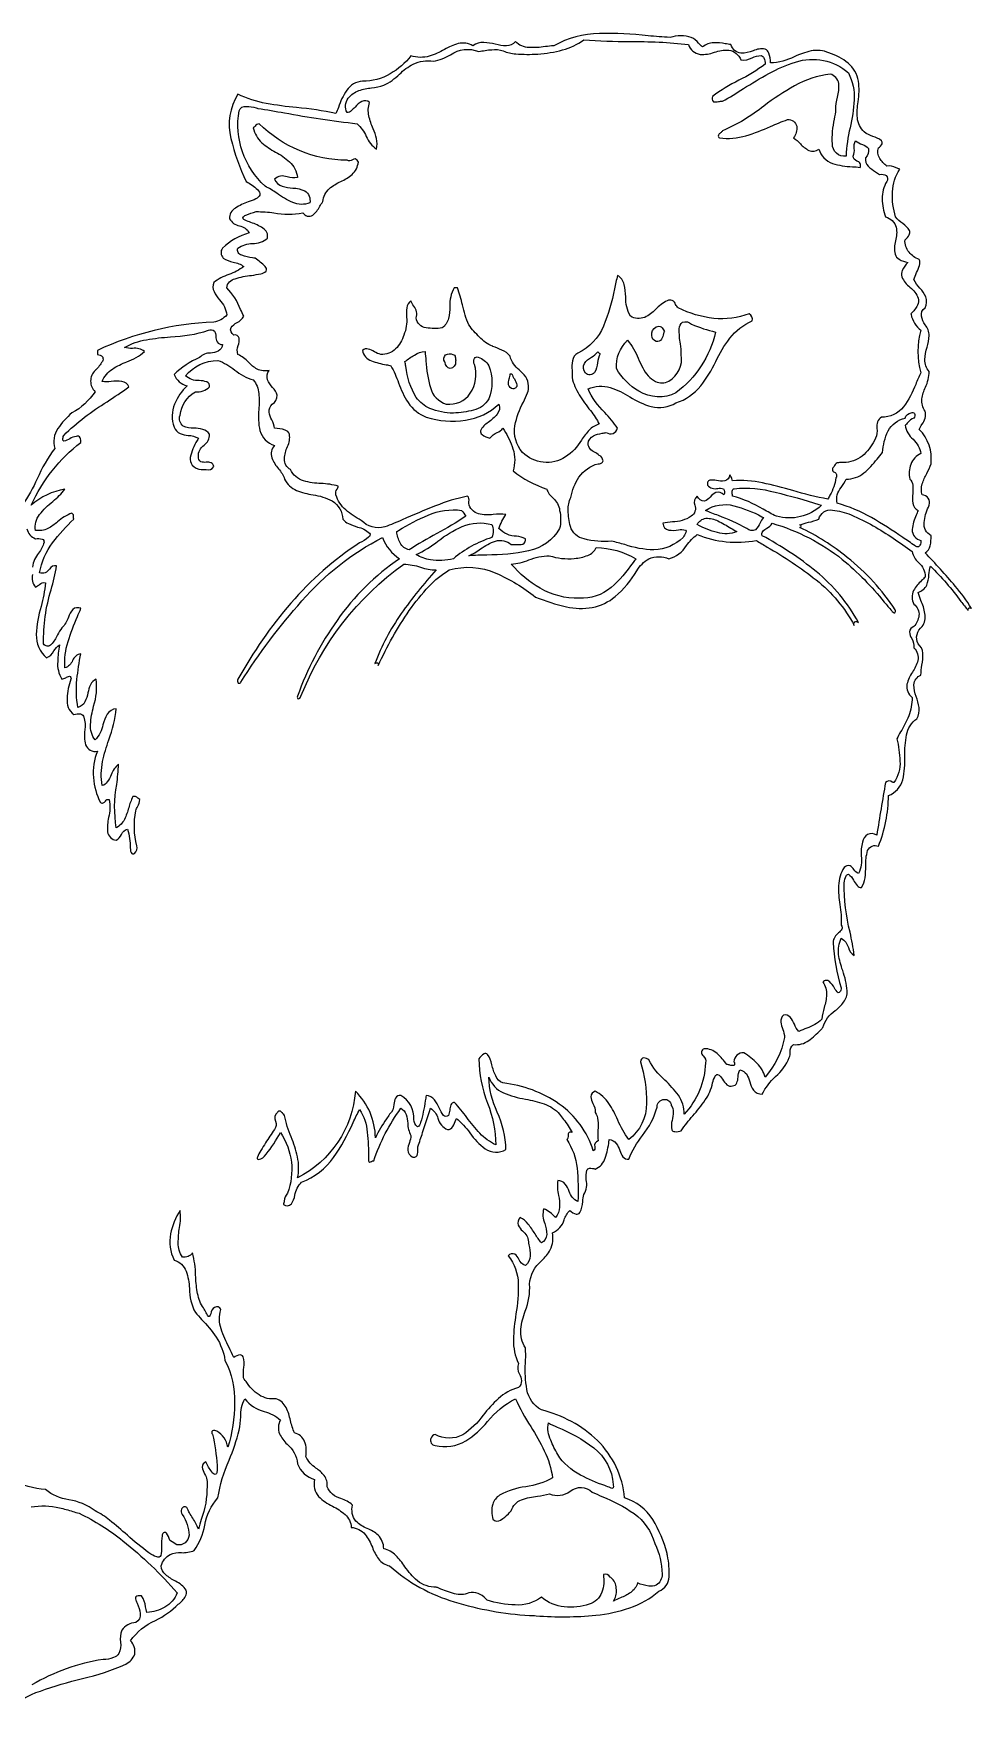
# Model space of a CAD drawing. Extents: x 0.55 to 7.87, y 2.28 to 8.92.
# Drawn here: x 4.21 to 7.87, y 2.37 to 8.92 of the extents above; entities that cross this region are included whole.
import ezdxf

# ---------------------------------------------------------------- set-up
doc = ezdxf.new("R2010")
doc.units = 0

msp = doc.modelspace()

# ---------------------------------------------------------------- linework, layer by layer
for points in [[(4.11246, 2.36716, -0.114479), (4.238228, 2.442953, -0.026243), (4.401933, 2.491863, 0.058611), (4.571295, 2.548404, 0.197171), (4.606733, 2.586843, 0.240478), (4.589712, 2.639215, -0.129986), (4.687513, 2.718636, 0.08206), (4.77646, 2.782161, 0.099033), (4.805275, 2.813078, 0.234542), (4.807488, 2.836349, 0.144908), (4.765292, 2.871488, -0.051066), (4.727949, 2.896906, -0.208277), (4.7096, 2.932021, -0.198652), (4.744868, 2.976743, -0.110919), (4.788542, 2.983503, 0.116211), (4.838711, 2.991967, 0.100315), (4.88026, 3.090788, -0.138517), (4.930933, 3.197161, -0.064541), (4.975091, 3.34475, 0.043667), (5.013935, 3.462301, 0.056846), (5.020384, 3.513504, -0.145601), (5.03699, 3.584496, 0.173842), (5.111882, 3.535283, -0.103674), (5.175324, 3.501496, 0.223892), (5.171624, 3.447694, 0.087623), (5.201648, 3.40706, -0.192156), (5.242185, 3.330883, 0.241795), (5.309046, 3.268633, 0.246834), (5.324624, 3.202877, 0.084694), (5.379041, 3.164767, -0.061914), (5.427954, 3.132512, -0.203797), (5.451992, 3.081883, -0.204436), (5.50637, 3.054837, -0.074443), (5.534346, 3.004402, 0.062014), (5.558619, 2.958862, 0.190078), (5.601853, 2.932021, 0.110909), (5.854311, 2.791095, 0.059234), (6.148268, 2.738356, -0.00239), (6.174082, 2.736943, 0.043105), (6.406981, 2.738955, 0.055979), (6.53929, 2.768009, 0.097645), (6.653189, 2.832882, 0.305791), (6.693075, 2.889382, 0.064386), (6.686739, 2.972461, -0.000592), (6.685465, 2.980439, 0.07426), (6.629267, 3.113008, 0.180683), (6.519465, 3.197161, 0.176225), (6.413986, 3.420801, 0.133827), (6.194381, 3.540689, -0.224708), (6.13778, 3.620706, -0.061844), (6.132518, 3.723639, 0.030099), (6.132132, 3.782774, -0.162113), (6.114276, 3.856487, -0.059761), (6.131194, 3.927107, 0.113192), (6.148268, 4.031774, -0.204129), (6.195365, 4.123626, 0.076509), (6.229078, 4.166676, 0.155688), (6.238187, 4.232358, 0.226474), (6.283189, 4.283305, -0.098976), (6.305049, 4.319969, 0.128863), (6.330415, 4.305741, 0.297904), (6.344985, 4.31157, 0.113273), (6.355934, 4.354996, -0.036916), (6.360382, 4.382219, 0.191025), (6.37, 4.440164, -0.111989), (6.372248, 4.476911, -0.254651), (6.382678, 4.484764, -0.126092), (6.404187, 4.481358, 0.230434), (6.443638, 4.524583, 0.051896), (6.458492, 4.59005, -0.000589), (6.459521, 4.596636, -0.221208), (6.486976, 4.581733, -0.072439), (6.500547, 4.554103, 0.077086), (6.512654, 4.529493, 0.274937), (6.535604, 4.520553, -0.065882), (6.589158, 4.612891, 0.107465), (6.646271, 4.723442, -0.398306), (6.673938, 4.753703, -0.431453), (6.701604, 4.730358, -0.185517), (6.709662, 4.703559, -0.044334), (6.705375, 4.671839, 0.134103), (6.703682, 4.635362, 0.269998), (6.715055, 4.6277, 0.102722), (6.740799, 4.631219, -0.033541), (6.785753, 4.689412, 0.02844), (6.834073, 4.751407, 0.104358), (6.862994, 4.817971, -0.063752), (6.873178, 4.843931, -0.269807), (6.882602, 4.851182, -0.188853), (6.901689, 4.832329, 0.063475), (6.919087, 4.811074, 0.302074), (6.941383, 4.806443, 0.299095), (6.957847, 4.817963, 0.073785), (6.962597, 4.841127, -0.094462), (6.96905, 4.868693, -0.218002), (6.996139, 4.851678, -0.072387), (7.008387, 4.822096, 0.088626), (7.022526, 4.78984, 0.236904), (7.056661, 4.774164, -0.092935), (7.109159, 4.842475, 0.120017), (7.162717, 4.91711, 0.113165), (7.166406, 4.939281, -0.281288), (7.178856, 4.967832, 0.186822), (7.23838, 4.983552, 0.054495), (7.284089, 5.024395, -0.004492), (7.294132, 5.034693, -0.175569), (7.341929, 5.100396, 0.057366), (7.374825, 5.133465, 0.17341), (7.388662, 5.177637, 0.069115), (7.371077, 5.256834, -0.048799), (7.355137, 5.320251, -0.153257), (7.365606, 5.382833, -0.189487), (7.393514, 5.34671, 0.18574), (7.416329, 5.315972, 0.017747), (7.399906, 5.406442, -0.062792), (7.377133, 5.599556, -0.068737), (7.384831, 5.626478, -0.350176), (7.393412, 5.632911, -0.151276), (7.413035, 5.61004, 0.041556), (7.427901, 5.588856, 0.278233), (7.443994, 5.581111, 0.131719), (7.458372, 5.619032, 0.031736), (7.461256, 5.665802, -0.085318), (7.46846, 5.725461, -0.424082), (7.510857, 5.7425, 0.090591), (7.550051, 5.940778, 0.249456), (7.605602, 6.002097, 0.0677), (7.614107, 6.093604, -0.052817), (7.620383, 6.177332, -0.199594), (7.660718, 6.240501, 0.162086), (7.669308, 6.28444, 0.053661), (7.658543, 6.326992, -0.094062), (7.648962, 6.373412, -0.275123), (7.676857, 6.411112, -0.035463), (7.680683, 6.450081, 0.057488), (7.683985, 6.496397, 0.2139), (7.665329, 6.533308, -0.359852), (7.681468, 6.600169, 0.194755), (7.692522, 6.65116, 0.059147), (7.676643, 6.70237, -0.026153), (7.665329, 6.733892, 0.20718), (7.699336, 6.762308, 0.084), (7.708112, 6.802588, -0.040765), (7.713699, 6.836531, -0.040751), (7.833109, 6.698642, 0.002454), (7.86075, 6.663451, -0.841774), (7.873965, 6.671407, 0.040011), (7.81047, 6.758601, 0.017134), (7.692996, 6.888364, 0.232682), (7.713169, 6.915742, 0.057303), (7.716051, 6.955225, -0.290724), (7.688962, 7.006868, -0.078584), (7.706005, 7.067154, 0.001377), (7.709135, 7.075114, 0.511507), (7.681468, 7.114308, -0.151087), (7.681897, 7.157359, -0.046334), (7.69948, 7.198314, 0.044053), (7.716051, 7.236504, 0.231933), (7.66994, 7.370226, -0.042441), (7.680629, 7.390002, 0.236969), (7.692996, 7.441699, -0.184005), (7.680717, 7.489669, -0.06762), (7.694345, 7.535132, 0.106684), (7.709135, 7.596171, -0.186271), (7.692021, 7.643221, -0.063893), (7.700603, 7.691347, 0.06283), (7.708815, 7.736625, 0.197869), (7.692996, 7.77831, -0.113483), (7.679162, 7.812605, -0.331274), (7.692996, 7.845172, 0.213192), (7.695712, 7.88842, 0.081878), (7.672777, 7.922295, -0.065145), (7.64919, 7.955837, -0.037925), (7.659893, 7.982647, 0.039455), (7.671137, 8.011027, 0.207843), (7.66994, 8.034228, -0.13724), (7.630169, 8.062759, -0.206343), (7.614607, 8.110311, 0.11101), (7.631205, 8.130566, 0.203538), (7.631833, 8.146956, 0.128042), (7.605386, 8.17412, -0.08403), (7.577718, 8.200228, -0.089586), (7.565902, 8.297926, -0.143048), (7.593857, 8.386978, -0.031759), (7.580047, 8.392226, 0.17038), (7.543133, 8.398507, -0.079156), (7.515755, 8.429055, -0.213785), (7.510857, 8.469979, 0.141331), (7.52485, 8.485958, 0.292416), (7.522129, 8.497901, 0.101386), (7.488827, 8.515065, -0.101386), (7.455522, 8.532229, -0.181347), (7.428457, 8.587204, -0.05909), (7.431222, 8.650095, 0.078174), (7.432468, 8.730507, 0.185079), (7.392121, 8.800538, 0.104237), (7.317189, 8.841174, 0.157663), (7.2476, 8.848481, 0.053006), (7.181981, 8.825985, -0.1148), (7.088939, 8.801979, 0.092401), (7.082883, 8.839936, 0.21374), (7.068107, 8.85563, 0.154936), (7.021889, 8.849221, -0.100131), (6.973598, 8.84009, -0.296352), (6.934467, 8.873451, -0.011382), (6.912459, 8.876717, 0.056226), (6.866993, 8.880795, 0.160068), (6.8238, 8.864229, -0.025555), (6.808556, 8.879235, 0.113303), (6.779994, 8.901118, 0.166667), (6.696994, 8.901118, -0.009726), (6.611371, 8.90783, 0.03512), (6.420915, 8.916091, 0.122378), (6.242799, 8.86884, 0.01808), (6.209904, 8.865477, -0.050669), (6.146769, 8.861824, -0.190645), (6.092936, 8.884979, -0.223027), (6.057634, 8.86849, -0.062057), (6.014603, 8.874626, 0.051894), (5.970002, 8.881422, 0.163034), (5.926938, 8.86884, 0.194767), (5.869463, 8.877466, 0.066658), (5.81564, 8.854075, -0.058464), (5.756799, 8.828082, -0.147217), (5.684853, 8.829646, -0.095751), (5.604158, 8.759326, -0.138585), (5.495796, 8.730507, 0.23311), (5.434109, 8.694847, 0.065379), (5.401653, 8.627914, -0.009706), (5.392046, 8.6037, 0.033404), (5.238725, 8.627288, -0.021821), (5.12037, 8.643557, -0.067547), (5.009324, 8.679785, 0.204155), (4.982233, 8.506579, 0.055352), (5.041601, 8.338561, -0.063023), (5.085978, 8.307012, -0.270953), (5.095279, 8.285813, -0.198776), (5.079826, 8.271005, -0.030793), (5.04994, 8.25863, 0.061918), (4.999357, 8.235094, 0.283824), (4.977046, 8.193311, 0.237163), (5.015086, 8.165645, -0.237163), (5.053129, 8.137978, 0.12167), (4.949378, 8.078033, 0.379377), (4.952035, 8.03988, 0.10287), (4.99101, 8.023936, -0.109398), (5.032379, 8.006561, -0.078078), (4.973586, 7.975435, 0.078071), (4.914796, 7.944311, 0.207058), (4.916022, 7.908557, 0.061895), (4.93719, 7.876722, -0.170248), (4.965515, 7.817504, -0.186534), (4.914796, 7.789839, 0.097733), (4.4606, 7.679171), (4.4606, 7.663032, -0.231989), (4.481246, 7.652878, -0.242256), (4.480019, 7.635901, -0.077552), (4.452987, 7.602385, 0.000681), (4.451378, 7.600782, 0.416667), (4.451378, 7.517782, -0.119811), (4.361461, 7.434782, 0.073844), (4.306415, 7.373397, 0.22862), (4.294599, 7.296449, 0.059969), (4.225574, 7.177699, -0.051515), (4.167793, 7.075114, -0.142277)], [(4.207326, 6.803635, 0.228776), (4.218517, 6.754642, 0.083197), (4.235148, 6.764915, -0.331549), (4.257708, 6.770781, -0.047063), (4.240506, 6.679181, 0.061308), (4.222078, 6.569516, 0.23232), (4.262322, 6.477974, 0.164355), (4.29113, 6.505068, -0.119133), (4.313044, 6.528696, -0.000045), (4.312879, 6.527788, 0.040094), (4.305532, 6.464384, 0.166019), (4.322265, 6.394974, 0.100825), (4.336869, 6.40061, -0.100826), (4.35147, 6.406245, -0.516282), (4.35685, 6.394974, 0.077122), (4.342728, 6.319755, 0.267458), (4.368378, 6.25664, -0.142979), (4.395278, 6.258975, -0.236933), (4.408325, 6.246952, -0.101147), (4.411214, 6.196993, 0.09361), (4.414602, 6.138556, 0.378734), (4.4606, 6.113696, 0.125692), (4.445614, 6.01081, 0.096966), (4.472128, 5.913111, 0.429327), (4.491931, 5.918969, -0.410888), (4.506711, 5.92464, -0.107198), (4.504378, 5.854584, 0.081421), (4.500538, 5.798592, 0.33315), (4.534378, 5.765556, 0.129916), (4.55477, 5.788483, -0.239418), (4.578182, 5.809361, -0.072637), (4.589145, 5.73609, 0.000119), (4.589332, 5.73279, 0.185165), (4.595226, 5.714293, 0.373348), (4.605461, 5.714243, 0.296545), (4.614633, 5.744049, -0.107324), (4.610461, 5.880833, -0.050424), (4.618148, 5.898605, 0.12357), (4.6266, 5.92464, -0.063159), (4.618907, 5.930264, 0.312927), (4.598933, 5.936168, 0.047112), (4.582864, 5.892708, -0.046724), (4.566092, 5.847418, -0.156032), (4.534378, 5.813972, -0.084681), (4.53613, 5.983913, 0.022979), (4.5436, 6.062974, 0.136235), (4.514656, 6.021424, -0.044473), (4.499332, 5.993534, -0.223767), (4.479044, 5.979974, -0.089725), (4.481196, 6.073084, -0.032943), (4.50543, 6.158388, 0.064555), (4.534378, 6.279696, 0.236365), (4.498761, 6.258186, 0.071641), (4.482349, 6.217117, -0.147167), (4.451378, 6.1575, -0.180574), (4.433953, 6.218487, -0.04805), (4.445906, 6.28906, 0.105355), (4.455989, 6.394974, 0.192455), (4.433417, 6.373388, 0.057003), (4.423517, 6.341646, -0.066242), (4.412244, 6.307014, -0.207288), (4.384517, 6.284307, -0.069248), (4.38077, 6.393533, -0.025647), (4.396044, 6.494112, 0.270716), (4.363983, 6.467533, -0.202252), (4.333794, 6.438779, -0.091896), (4.345917, 6.541918, -0.029749), (4.382692, 6.639624, 0.003421), (4.396044, 6.671642, 0.30836), (4.36416, 6.666896, 0.094611), (4.34728, 6.636648, -0.115787), (4.322265, 6.595557, 0.059833), (4.304884, 6.567977, -0.07082), (4.280134, 6.530366, -0.54391), (4.250794, 6.533308, -0.080329), (4.280185, 6.744388, 0.017054), (4.301517, 6.837642, 0.339329), (4.273299, 6.824888, -0.345817), (4.234656, 6.809975, -0.121618), (4.285954, 6.927847, -0.046191), (4.368378, 7.019781, -0.076668), (4.367609, 7.02781, 0.31066), (4.361461, 7.042836, 0.114834), (4.304955, 7.009401, -0.060539), (4.267535, 6.983305, -0.152961), (4.218517, 6.975975, -0.218661), (4.235089, 7.037809, -0.05414), (4.286508, 7.089393, 0.061839), (4.333794, 7.137364, 0.133561), (4.202376, 7.075114, -0.123375), (4.396044, 7.319504, 0.106355), (4.392874, 7.337948, 0.469881), (4.3776, 7.34256, 0.115826), (4.353068, 7.33366, -0.108722), (4.329747, 7.324988, -0.419719), (4.325234, 7.330313, -0.098985), (4.329183, 7.347171, -0.056399), (4.498863, 7.478499, 0.013167), (4.582794, 7.536226, 0.308544), (4.556527, 7.557561, 0.063457), (4.514778, 7.557151, -0.073881), (4.479044, 7.556976, -0.150646), (4.519609, 7.606338, -0.051019), (4.575794, 7.634697, 0.095238), (4.645044, 7.67456, 0.20419), (4.598233, 7.68701, -0.092223), (4.566656, 7.690699, -0.085938), (4.65199, 7.720779, -0.026492), (4.745612, 7.731739, 0.069237), (4.894044, 7.75756, -0.309684), (4.918567, 7.75437, -0.139165), (4.923535, 7.733795, 0.105901), (4.928044, 7.712306, 0.293026), (4.949378, 7.702226, -0.258145), (4.932594, 7.676258, -0.085775), (4.902438, 7.668817, 0.199559), (4.859461, 7.651504, 0.088152), (4.760322, 7.584643, 0.233701), (4.811044, 7.540837, 0.102331), (4.76234, 7.469653, 0.185565), (4.760322, 7.379449, 0.198159), (4.78367, 7.354377, 0.075292), (4.815, 7.347277, -0.121579), (4.854851, 7.335643, -0.003643), (4.849836, 7.326473, 0.091944), (4.823428, 7.260841, 0.19983), (4.830537, 7.231262, 0.185695), (4.866379, 7.213447, -0.091225), (4.884888, 7.213793, 0.37281), (4.914796, 7.224976, 0.299899), (4.904522, 7.240237, 0.094812), (4.885761, 7.242019, -0.111425), (4.865235, 7.244404, -0.297218), (4.854851, 7.264169, -0.256235), (4.877178, 7.309232, 0.255756), (4.898657, 7.351782, 0.194842), (4.87193, 7.370717, 0.05477), (4.837132, 7.375009, -0.119313), (4.795968, 7.383093, -0.317261), (4.783378, 7.42556, -0.235328), (4.843324, 7.517782, 0.225075), (4.898657, 7.536226, 0.376759), (4.887959, 7.555753, 0.073669), (4.858174, 7.561138, -0.198703), (4.804128, 7.580032, -0.210957), (4.930933, 7.639976, -0.079376), (4.997091, 7.602382, 0.100034), (5.069268, 7.563893, -0.153187), (5.091005, 7.51039, -0.043158), (5.091086, 7.447681, 0.08262), (5.095188, 7.365677, 0.254168), (5.152268, 7.307976, 0.266843), (5.141901, 7.259159, 0.084589), (5.167826, 7.216467, -0.098901), (5.191463, 7.176558, 0.182656), (5.238602, 7.132039, 0.057761), (5.302627, 7.114759, -0.089165), (5.377582, 7.091389, -0.239673), (5.419714, 7.019781, 0.156346), (5.44152, 7.002533, 0.027378), (5.476579, 6.989081, -0.128399), (5.523824, 6.965472, -0.384039), (5.519939, 6.949328, -0.084469), (5.484268, 6.927558, 0.067322), (5.216535, 6.692391, 0.049608), (5.009324, 6.394974, 0.257503), (5.010867, 6.379895, 0.505664), (5.020851, 6.383446, -0.03964), (5.259477, 6.700461, -0.095527), (5.574186, 6.948308, 0.162148), (5.641047, 6.865308, 0.090864), (5.396657, 6.624377, 0.069155), (5.242185, 6.328112, 0.354249), (5.244718, 6.317617, 0.330915), (5.255385, 6.328112, -0.142774), (5.657185, 6.844558, -0.070597), (5.722812, 6.832273, 0.083242), (5.783992, 6.821503, 0.033677), (5.647343, 6.651241, 0.064757), (5.544125, 6.455539, -0.938483), (5.557683, 6.448319, -0.0463), (5.678805, 6.66258, -0.037751), (5.755396, 6.757288, -0.073783), (5.834714, 6.821503, -0.175355), (6.015988, 6.80911, -0.072031), (6.171326, 6.715447, 0.040725), (6.292173, 6.677958, 0.098038), (6.39342, 6.674918, 0.126612), (6.482625, 6.717719, 0.079232), (6.567349, 6.817754, -0.136711), (6.614339, 6.865135, -0.204421), (6.692382, 6.865308, 0.188267), (6.760798, 6.916632, -0.076954), (6.80305, 6.959836, 0.144094), (7.033606, 6.936781, 0.001354), (7.075945, 6.911079, -0.035809), (7.267916, 6.782458, -0.100751), (7.416329, 6.604779, -0.965322), (7.432468, 6.616308, 0.099472), (7.267908, 6.815162, 0.04732), (7.056661, 6.955225, -0.331758), (7.058629, 6.972236, -0.073377), (7.075401, 6.985051, 0.149273), (7.095854, 7.003642, -0.097399), (7.369658, 6.862868, -0.050197), (7.533256, 6.696147, 0.003093), (7.562672, 6.661785, 0.25046), (7.57498, 6.653838, 0.335729), (7.576047, 6.665128, 0.085706), (7.388715, 6.870275, 0.061384), (7.203901, 6.987065, 0.929651), (7.204261, 6.99798, -0.039024), (7.237289, 7.007613, 0.04213), (7.277994, 7.019781, -0.397425), (7.330844, 7.055251, -0.082553), (7.403967, 7.03646, -0.032689), (7.490435, 6.993781, -0.033257), (7.642272, 6.892975, 0.161651), (7.667234, 6.850253, -0.232843), (7.692996, 6.793836, -0.010804), (7.679526, 6.780071, 0.085062), (7.647726, 6.740721, 0.235267), (7.64919, 6.687781, -0.257265), (7.669076, 6.64311, -0.145831), (7.64919, 6.600169, 0.322268), (7.632191, 6.579466, 0.104144), (7.640555, 6.553315, -0.161653), (7.64919, 6.517169, -0.247003), (7.664521, 6.467808, -0.086301), (7.643434, 6.422255, 0.095108), (7.6221, 6.374863, 0.256297), (7.642272, 6.323501, -0.09472), (7.62885, 6.251217, -0.037821), (7.597235, 6.188739, 0.005375), (7.582329, 6.162113, -0.054712), (7.594722, 6.075078, -0.177445), (7.570801, 5.991501, -0.374259), (7.564878, 5.992849, 0.413977), (7.538524, 5.991501, 0.001381), (7.503961, 5.78643), (7.50394, 5.786306, 0.553254), (7.448607, 5.758639, 0.095716), (7.443759, 5.704345, -0.155879), (7.432468, 5.636444, -0.186225), (7.415111, 5.650982, 0.117814), (7.399762, 5.665756, 0.309661), (7.377133, 5.6595, 0.134228), (7.354742, 5.588355, 0.046858), (7.360044, 5.514754, -0.04803), (7.365606, 5.433556, -0.352925), (7.367834, 5.418531, -0.075755), (7.354695, 5.40367, 0.227662), (7.333329, 5.366694, 0.061739), (7.365606, 5.189165, -0.084547), (7.360181, 5.173197, -0.391375), (7.354028, 5.170305, -0.121134), (7.339128, 5.188488, 0.077846), (7.319309, 5.213828, 0.433369), (7.294132, 5.212221, -0.161923), (7.308271, 5.162448, -0.057215), (7.298931, 5.11261, 0.042357), (7.289524, 5.066971, -0.119536), (7.230603, 5.032131, 0.030559), (7.199606, 5.018554, -0.083814), (7.182523, 5.047168, 0.0752), (7.166629, 5.074448, 0.279964), (7.139661, 5.08311, 0.21278), (7.129528, 5.055689, 0.071027), (7.136764, 5.027294, -0.084032), (7.144272, 4.995499, -0.13018), (7.068189, 4.841026, 0.131874), (7.037064, 4.894342, 0.062661), (6.985189, 4.935554, 0.423302), (6.945994, 4.900971, -0.449038), (6.945562, 4.886017, -0.124843), (6.9307, 4.887682, 0.10028), (6.918328, 4.889443, 0.067327), (6.880574, 4.932672, 0.192908), (6.830715, 4.951693, 0.66063), (6.826581, 4.92322, -0.301125), (6.835328, 4.89636, -0.181975), (6.752328, 4.695775, 0.159213), (6.729315, 4.769711, 0.049802), (6.676628, 4.829238, -0.092171), (6.613993, 4.907888, 0.169869), (6.594396, 4.915669, 0.415913), (6.581715, 4.900971, -0.068857), (6.605348, 4.738429, -0.234138), (6.535604, 4.596636, -0.05551), (6.492859, 4.672676, 0.041888), (6.458033, 4.737424, 0.1286), (6.404187, 4.785692, 0.306568), (6.387188, 4.763927, 0.106933), (6.395599, 4.738093, -0.16567), (6.404187, 4.702692, -0.147028), (6.415291, 4.67175, -0.035963), (6.415369, 4.6333, 0.040822), (6.415715, 4.592025, 0.395787), (6.403072, 4.568407, -0.346196), (6.397271, 4.552832, 0.16467), (6.264125, 4.735547, 0.124527), (6.044521, 4.817971, -0.214627), (6.016079, 4.845253, -0.047009), (6.000904, 4.889082, 0.115997), (5.984086, 4.929573, 0.325696), (5.970486, 4.93108, 0.1079), (5.94999, 4.912497, 0.086457), (5.98411, 4.739479, -0.086017), (6.016854, 4.575886, -0.094944), (5.953971, 4.621547, -0.030661), (5.903178, 4.683116, 0.024052), (5.855464, 4.741887, 0.32463), (5.841033, 4.732257, 0.070854), (5.836539, 4.711737, -0.11352), (5.831136, 4.691111, -0.410124), (5.811658, 4.691165, -0.063158), (5.795433, 4.72042, 0.067721), (5.777437, 4.752294, 0.204004), (5.744797, 4.769554, 0.00677), (5.741006, 4.747865, -0.036296), (5.722814, 4.663242, -0.297143), (5.710426, 4.646772, -0.216332), (5.696381, 4.675026, 0.275373), (5.645658, 4.769554, 0.297482), (5.62497, 4.758695, 0.086267), (5.618591, 4.734057, -0.212915), (5.601853, 4.695775, -0.002341), (5.589731, 4.677824, 0.051185), (5.546519, 4.603553, 0.197293), (5.468129, 4.785692, -0.261531), (5.242185, 4.446775, 0.110848), (5.241891, 4.529554, 0.038189), (5.217257, 4.606897, -0.04709), (5.191463, 4.691165, -0.067968), (5.185375, 4.697774, 0.101981), (5.175509, 4.707496, 0.420926), (5.163796, 4.702692, 0.378347), (5.155933, 4.668387, -0.293086), (5.152268, 4.635831, 0.027564), (5.11766, 4.583907, -0.007041), (5.099057, 4.554361, 0.084438), (5.085658, 4.527501, 0.504204), (5.08931, 4.518517, 0.201198), (5.119414, 4.539574, 0.042508), (5.175324, 4.624303, -0.243054), (5.20299, 4.386831, 0.145587), (5.190199, 4.356443, -0.027638), (5.186851, 4.343025, 0.384329), (5.21824, 4.345415, 0.099015), (5.231956, 4.379544, -0.169211), (5.258324, 4.430636, 0.14739), (5.382888, 4.526924, 0.048951), (5.459425, 4.663422, -0.006413), (5.484268, 4.714219, -0.128538), (5.514689, 4.625867, -0.03156), (5.518865, 4.524416, 0.000475), (5.518851, 4.513636, 0.591502), (5.530773, 4.511382, -0.19229), (5.539601, 4.513636, -0.073835), (5.645658, 4.718832, -0.202455), (5.666235, 4.694558, -0.057123), (5.672545, 4.660304, 0.113203), (5.684853, 4.612775, -0.073824), (5.678861, 4.585143, 0.086694), (5.672852, 4.555094, 0.269917), (5.689464, 4.529775, 0.425605), (5.709598, 4.535023, 0.104933), (5.712137, 4.557195, -0.040697), (5.712519, 4.568969, -0.003932), (5.730671, 4.624072, 0.010346), (5.760935, 4.718832, -0.189512), (5.790241, 4.679946, 0.230557), (5.827797, 4.635831, 0.330957), (5.848721, 4.647588, 0.056996), (5.860155, 4.673491, -0.010205), (5.862381, 4.679637, -0.063577), (5.915288, 4.622743, 0.080686), (5.975298, 4.560858, 0.277346), (6.056047, 4.557442, 0.104042), (6.021824, 4.703849, -0.103455), (5.989187, 4.841026, 0.204552), (6.046479, 4.779256, 0.061384), (6.132379, 4.754734, -0.039375), (6.205816, 4.7359, -0.131531), (6.265854, 4.695775, 0.01261), (6.280946, 4.675667, -0.060379), (6.314271, 4.624303, 0.710362), (6.299175, 4.612476, -0.206008), (6.293521, 4.596636, -0.127605), (6.33358, 4.485105, -0.038385), (6.337326, 4.354553, -0.223923), (6.303586, 4.394282, 0.067421), (6.28759, 4.422573, 0.206736), (6.258938, 4.437553, 0.101935), (6.261318, 4.378556, -0.055078), (6.265799, 4.333311, -0.176693), (6.249715, 4.292303, 0.107993), (6.203604, 4.326886, 0.169363), (6.207618, 4.268614, -0.075638), (6.215217, 4.225846, -0.285505), (6.194381, 4.193164, -0.031066), (6.169719, 4.228425, 0.029646), (6.142883, 4.266815, 0.122975), (6.111382, 4.292303, 0.275013), (6.103985, 4.262906, 0.103534), (6.121347, 4.239761, -0.218536), (6.14366, 4.197775, 0.0069), (6.145877, 4.185902, -0.061334), (6.150731, 4.142306, -0.241984), (6.132132, 4.105553, -0.246425), (6.106298, 4.12994, 0.12527), (6.09091, 4.149386, 0.330503), (6.065271, 4.142442, -0.161189), (6.104207, 4.034908, -0.049171), (6.095128, 3.915814, 0.034358), (6.085563, 3.815652, 0.116101), (6.104464, 3.722829, 0.230961), (6.109038, 3.681154, -0.088866), (6.11679, 3.654966, -0.232503), (6.104464, 3.628301, 0.119897), (6.026573, 3.585066, 0.039239), (5.966818, 3.520175, -0.088521), (5.88818, 3.444046, -0.259299), (5.779957, 3.445129, 0.287925), (5.763213, 3.429115, 0.51738), (5.779381, 3.402356, 0.192475), (5.899416, 3.419778, 0.07439), (5.983749, 3.495135, -0.105969), (6.092936, 3.584496, 0.031976), (6.15275, 3.475937, -0.027105), (6.205831, 3.381231, -0.07739), (6.238187, 3.27555, -0.096889), (6.133397, 3.241116, 0.095123), (6.031422, 3.207943, 0.169285), (6.004234, 3.172434, 0.140991), (6.005325, 3.114161, 0.369528), (6.035459, 3.110758, 0.068259), (6.065437, 3.135586, -0.012464), (6.076797, 3.146439, -0.235865), (6.116715, 3.18976, -0.064444), (6.179257, 3.204056, 0.039994), (6.22666, 3.2133, 0.270739), (6.307419, 3.223147, -0.379962), (6.39266, 3.220217, 0.004683), (6.430992, 3.20297, -0.056602), (6.556553, 3.135894, -0.173781), (6.637049, 3.019633, -0.112843), (6.665921, 2.899158, -0.275049), (6.642905, 2.856872, -0.139479), (6.613919, 2.852885, -0.073012), (6.570189, 2.865161, -0.16885), (6.543143, 2.827899, -0.056249), (6.503437, 2.807146, 0.035109), (6.47566, 2.793687, 0.171598), (6.487187, 2.838358, 0.206234), (6.471049, 2.8813, -0.02604), (6.463512, 2.888231, 0.360369), (6.436465, 2.897439, -0.129605), (6.430413, 2.82856, -0.234107), (6.381132, 2.782161, -0.113346), (6.283871, 2.771764, -0.154186), (6.194381, 2.809828, -0.178325), (6.092647, 2.77899, -0.071516), (5.982269, 2.7983, -0.002189), (5.977259, 2.802806, 0.28586), (5.910797, 2.825967, -0.180787), (5.854949, 2.823054, -0.040323), (5.794466, 2.844654, 0.001593), (5.783992, 2.849021, -0.182736), (5.710176, 2.873415, -0.066912), (5.661868, 2.928602, 0.043401), (5.625844, 2.972492, 0.142114), (5.578797, 2.998883, 0.200218), (5.557313, 3.051373, 0.082878), (5.514507, 3.077687, -0.106248), (5.46975, 3.106928, -0.22414), (5.456601, 3.169494, 0.09721), (5.411887, 3.194728, -0.238401), (5.357462, 3.240967, 0.198031), (5.346228, 3.284304, 0.069303), (5.314297, 3.313892, -0.145246), (5.274462, 3.35855, 0.136778), (5.269852, 3.41763, 0.251683), (5.230657, 3.450772, -0.052982), (5.2146, 3.499653, 0.059675), (5.197564, 3.550148, 0.19072), (5.159185, 3.584496, -0.181583), (5.091747, 3.59977, -0.10386), (5.041601, 3.651357, -0.24326), (5.03119, 3.673101, -0.040346), (5.031972, 3.706683, 0.112897), (5.029884, 3.748659, 0.316951), (5.018007, 3.755437, 0.119397), (4.993185, 3.745885, 0.016028), (4.974931, 3.784658, -0.043706), (4.944024, 3.857264, -0.152232), (4.942462, 3.932635, 0.52055), (4.918541, 3.940993, 0.243772), (4.903267, 3.916497, -0.13209), (4.898572, 3.90678, -0.418058), (4.893569, 3.907098, -0.081979), (4.882877, 3.924809, 0.086945), (4.87099, 3.944162, -0.0949), (4.85051, 4.002654, -0.028009), (4.844172, 4.067512, 0.065252), (4.831794, 4.153969, -0.28935), (4.7926, 4.137831, -0.146403), (4.776476, 4.192979, -0.04141), (4.781286, 4.253473, 0.086757), (4.783378, 4.319969, 0.100638), (4.746778, 4.228324, 0.171949), (4.760322, 4.126303, -0.237645), (4.80746, 4.082742, -0.070989), (4.819679, 4.015058, 0.121831), (4.843324, 3.921107, 0.005228), (4.867524, 3.894486, -0.04437), (4.924803, 3.8247, -0.106737), (4.958601, 3.734357, -0.133916), (4.996355, 3.567492, -0.070017), (4.970129, 3.395439, 0.221055), (4.927079, 3.457762, 0.234776), (4.910107, 3.45923, 0.447448), (4.910185, 3.446162, -0.038455), (4.928356, 3.323571, -0.052198), (4.927329, 3.298381, -0.326346), (4.920749, 3.288084, -0.220154), (4.906953, 3.299033, -0.041729), (4.884279, 3.337583, 0.338093), (4.870051, 3.317577, 0.090481), (4.879179, 3.290785, -0.185284), (4.888889, 3.243056, -0.091751), (4.866125, 3.113161, 0.00404), (4.854851, 3.074967, 0.064184), (4.833125, 3.118391, -0.062366), (4.810112, 3.159612, 0.514146), (4.78965, 3.15356, 0.277057), (4.791667, 3.131944, -0.15495), (4.818521, 3.051302, -0.445398), (4.770833, 3.013889, 0.02655), (4.746114, 3.029063, -0.390482), (4.743564, 3.031545, 0.123969), (4.73025, 3.059944, 0.347142), (4.719018, 3.061432, 0.167799), (4.713216, 3.049359, 0.045614), (4.710674, 3.005806, -0.067388), (4.708333, 2.972222, -0.424328), (4.692154, 2.966598, -0.078966), (4.662158, 2.982537, -0.024688), (4.577569, 3.051716, 0.012052), (4.508487, 3.109833, 0.066414), (4.451378, 3.146439, 0.127332), (4.34932, 3.190095, -0.135214), (4.257708, 3.229439, -0.075745), (4.125763, 3.264187, 0.05334)], [(4.185661, 6.982315, 0.264552), (4.218517, 6.943697, -0.128966), (4.245386, 6.941903, -0.343756), (4.252147, 6.929867, -0.099101), (4.231232, 6.887266, 0.128352), (4.206989, 6.833031, -0.057273)], [(4.201426, 3.16214, -0.102825), (4.313044, 3.157967, -0.035424), (4.364281, 3.144645, 0.009218), (4.389126, 3.137217, -0.061921), (4.560487, 3.029252, -0.049058), (4.771851, 2.825967, -0.182837), (4.724298, 2.770633, -0.117732), (4.654267, 2.749882, -0.029613), (4.648793, 2.772202, 0.110958), (4.633517, 2.814437, 0.141594), (4.615072, 2.813285, 0.484283), (4.610461, 2.7983, 0.011845), (4.615607, 2.785535, -0.076257), (4.62793, 2.745348, -0.311769), (4.610461, 2.710687, 0.238991), (4.556222, 2.680149, 0.134774), (4.550769, 2.634188, -0.159621), (4.544276, 2.588975, -0.155158), (4.523789, 2.573458, -0.081707), (4.482639, 2.565972, 0.095954), (4.205074, 2.467137, -0.057858)]]:
    msp.add_lwpolyline(points, format="xyb")
for points in [[(5.076185, 8.038839, 0.004594), (5.066816, 8.040413, -0.060273), (5.024105, 8.050875, -0.461574), (5.009324, 8.078033, -0.148349), (5.06687, 8.096545, 0.17896), (5.1246, 8.117228, 0.337073), (5.107253, 8.156263, 0.063218), (5.059949, 8.178547, -0.026262), (5.037952, 8.18753, -0.254751), (5.028864, 8.196408, -0.257436), (5.040529, 8.206963, -0.040017), (5.080796, 8.220978, -0.039102), (5.150215, 8.216026, 0.097403), (5.262935, 8.216367, 0.423022), (5.301794, 8.206978, 0.098802), (5.329327, 8.241914, -0.030042), (5.341324, 8.260172, -0.185232), (5.366437, 8.310809, -0.070592), (5.411134, 8.338595, 0.069303), (5.455056, 8.365777, 0.185698), (5.479658, 8.414644, 0.220082), (5.467698, 8.42708, 0.178742), (5.457037, 8.423621, -0.307156), (5.435853, 8.421561, -0.195196), (5.092324, 8.564507, 0.190857), (5.07627, 8.554602, -0.046601), (5.069268, 8.548368, 0.157184), (5.102935, 8.490001, 0.056372), (5.156381, 8.453522, -0.061442), (5.21083, 8.41587, -0.170521), (5.242185, 8.3547, -0.124899), (5.202297, 8.356528, 0.296187), (5.152268, 8.347783, 0.207998), (5.1825, 8.320579, 0.062833), (5.223995, 8.313027, -0.107141), (5.270862, 8.302045, -0.289646), (5.290601, 8.255561, -0.203516), (5.22334, 8.256833, -0.055117), (5.160897, 8.292796, 0.044539), (5.115378, 8.320117, -0.254447), (5.013935, 8.615229, -0.34194), (5.042142, 8.63199, -0.060792), (5.080853, 8.626061, 0.004056), (5.087712, 8.624451, -0.002272), (5.190727, 8.606938, 0.018047), (5.475046, 8.564507, -0.089349), (5.510749, 8.514855, 0.144825), (5.551131, 8.465367, 0.164405), (5.53726, 8.54468, -0.043729), (5.520973, 8.594833, -0.135747), (5.523464, 8.647506, 0.329135), (5.493661, 8.651439, 0.078792), (5.467122, 8.629411, -0.031182), (5.451992, 8.615229, -0.310489), (5.435853, 8.608313), (5.435853, 8.608313, -0.310554), (5.440462, 8.663646, -0.150088), (5.48204, 8.693921, -0.051758), (5.5314, 8.704475, 0.048147), (5.578797, 8.714368, 0.082301), (5.640245, 8.757865, -0.070243), (5.693791, 8.797241, -0.146893), (5.772464, 8.808896, 0.095421), (5.839861, 8.833712, -0.262727), (5.94999, 8.845785, -0.041763), (6.000523, 8.853513, -0.126977), (6.045139, 8.848958, 0.093431), (6.095002, 8.837362, 0.041382), (6.180478, 8.836477, 0.051084), (6.277096, 8.852567, 0.094454), (6.360382, 8.891896, 0.017886), (6.538778, 8.885579, -0.030841), (6.768467, 8.873451, 0.268837), (6.814397, 8.834916, 0.1003), (6.870039, 8.843434, -0.099476), (6.926287, 8.852063, -0.264732), (6.973661, 8.813507, 0.165945), (7.017976, 8.822104, -0.131536), (7.052143, 8.830474, -0.23657), (7.063335, 8.821603, -0.110183), (7.068189, 8.797368, -0.054275), (6.965594, 8.733966, 0.054275), (6.862994, 8.670562, 0.389507), (6.866452, 8.6504, 0.130727), (6.886012, 8.650779, -0.071083), (6.902187, 8.652118, 0.014693), (6.98357, 8.701285, -0.01669), (7.08309, 8.760918, -0.055423), (7.186925, 8.804834, -0.268695), (7.393271, 8.762785, -0.133547), (7.416007, 8.657187, -0.043069), (7.400059, 8.548535, 0.044819), (7.384049, 8.4377, -0.463841), (7.330925, 8.485703, -0.068833), (7.339184, 8.582555, 0.019769), (7.344856, 8.61984, -0.072807), (7.350464, 8.667696, 0.087403), (7.355699, 8.720854, 0.299925), (7.3218, 8.758174, 0.098421), (7.18353, 8.712609, 0.032805), (7.063183, 8.63328, -0.067573), (6.902187, 8.53684, -0.097742), (6.89393, 8.528424, 0.112546), (6.885517, 8.51958, 0.388788), (6.890661, 8.509172, 0.104534), (6.993323, 8.517448, 0.034625), (7.089525, 8.55382, -0.017277), (7.1558, 8.580646, -0.372824), (7.191536, 8.55442, -0.205524), (7.178856, 8.509172, -0.043833), (7.205831, 8.486088, 0.084584), (7.238936, 8.46034, 0.27763), (7.277994, 8.465367, 0.244875), (7.331271, 8.409364, 0.072014), (7.408898, 8.39653, -0.013492), (7.439383, 8.393894, 0.459691), (7.426858, 8.418736, -0.302789), (7.411717, 8.4377, 0.166187), (7.416328, 8.467674, -0.166179), (7.420939, 8.497646, 0.088569), (7.447887, 8.482927, -0.171876), (7.471571, 8.467526, -0.265024), (7.460135, 8.430783, 0.234656), (7.47093, 8.398536, 0.065682), (7.499487, 8.37696, -0.024089), (7.515468, 8.366228, -0.188022), (7.541405, 8.361905, -0.34335), (7.543133, 8.338561, 0.14449), (7.525266, 8.271124, 0.086892), (7.538524, 8.200228, -0.270037), (7.580493, 8.159953, -0.103075), (7.577588, 8.106922, 0.124287), (7.575793, 8.054621, 0.166841), (7.591222, 8.035019, 0.106028), (7.626135, 8.0227, 0.103699), (7.603933, 7.991503, 0.167595), (7.602406, 7.966235, 0.129906), (7.633906, 7.925495, -0.138844), (7.666139, 7.882827, -0.169373), (7.663303, 7.855836, -0.098738), (7.637662, 7.822115, -0.000217), (7.638319, 7.819924, 0.192267), (7.676857, 7.75756, 0.145849), (7.676857, 7.59156, 0.021328), (7.656111, 7.546416, -0.070148), (7.608907, 7.459048, -0.244398), (7.522385, 7.418643, 0.297149), (7.50504, 7.375282, -0.125866), (7.499329, 7.335643, -0.0994), (7.454658, 7.272816, -0.157436), (7.384049, 7.241114, -0.039808), (7.368876, 7.240893, 0.088406), (7.349364, 7.239495, 0.290464), (7.337939, 7.224976, 0.67348), (7.338536, 7.203478, -0.473282), (7.344856, 7.181171, -0.090982), (7.321179, 7.1137, 0.009839), (7.313717, 7.098151, -0.030565), (7.176835, 7.131347, 0.02131), (7.057714, 7.161692, 0.071719), (6.941383, 7.169643, -0.032205), (6.937707, 7.178678, 0.122809), (6.929856, 7.192697, -0.340229), (6.910318, 7.168969, -0.093082), (6.877927, 7.170623, 0.098606), (6.852068, 7.17207, 0.428377), (6.84375, 7.152778, 0.298829), (6.883536, 7.140188, -0.142538), (6.905163, 7.138114, -0.34124), (6.906799, 7.114308, 0.296004), (6.876036, 7.124215, 0.115216), (6.853444, 7.106271, -0.151313), (6.831222, 7.089759, -0.298779), (6.80305, 7.109697, 0.335818), (6.793769, 7.074754, -0.344617), (6.779994, 7.031308, -0.148431), (6.706199, 7.009426, 0.047214), (6.669328, 7.003642, 0.356387), (6.691545, 6.977429, 0.082485), (6.729797, 6.977765, -0.146608), (6.756961, 6.976983, -0.331918), (6.758503, 6.967798, -0.074613), (6.747715, 6.948308, -0.186693), (6.634167, 6.899862, -0.074472), (6.519788, 6.920523, 0.01128), (6.46875, 6.934028, -0.094137), (6.361476, 6.942683, -0.288901), (6.30821, 6.991753, -0.072932), (6.299368, 7.054423, -0.126956), (6.309724, 7.105012, -0.098205), (6.341264, 7.184372, -0.171737), (6.415715, 7.236504, 0.416018), (6.435234, 7.248057, 0.279778), (6.420326, 7.268782, 0.057524), (6.401986, 7.282156, -0.285373), (6.376521, 7.314893, -0.24154), (6.39742, 7.345284, -0.080116), (6.431615, 7.355273, 0.021193), (6.447993, 7.358699, 0.550636), (6.491799, 7.374837, 0.048707), (6.441953, 7.436265, -0.102105), (6.376521, 7.52931, -0.171972), (6.463712, 7.533675, -0.060945), (6.540115, 7.497557, 0.072527), (6.623321, 7.459726, 0.191129), (6.720049, 7.473976, 0.144417), (6.816562, 7.54043, 0.052941), (6.875225, 7.635632, -0.046463), (6.930184, 7.726493, -0.129091), (7.017467, 7.794449, 0.364184), (7.005937, 7.822115, -0.119182), (6.867605, 7.804248, -0.091315), (6.729271, 7.845172, -0.110002), (6.718699, 7.858541, 0.474559), (6.685465, 7.872839, 0.079551), (6.640853, 7.839487, -0.087784), (6.5981, 7.807971, -0.234356), (6.542521, 7.812893, -0.149274), (6.523807, 7.88788, 0.053877), (6.517571, 7.936478, 0.199672), (6.491799, 7.971978, 0.007245), (6.479725, 7.919276, -0.053477), (6.436994, 7.774035, -0.180388), (6.337326, 7.667643, 0.239742), (6.315446, 7.638906, 0.068297), (6.314381, 7.601117, -0.05297), (6.314271, 7.573115, 0.090807), (6.342409, 7.506079, 0.024124), (6.385948, 7.443725, -0.062908), (6.420326, 7.390976, 0.144861), (6.380925, 7.367694, 0.043263), (6.35072, 7.328769, -0.111573), (6.289001, 7.263143, -0.351012), (6.120603, 7.28031, -0.221292), (6.091223, 7.38482, -0.076037), (6.124269, 7.477114, 0.026217), (6.140382, 7.513516, 0.14916), (6.14366, 7.540837, 0.16815), (6.133171, 7.576336, 0.055717), (6.107842, 7.603494, -0.176697), (6.072186, 7.656115, 0.137899), (6.03971, 7.680476, 0.026104), (6.005247, 7.694786, -0.000986), (6.003785, 7.695319, -0.103195), (5.95292, 7.730487, -0.028333), (5.910797, 7.77831, -0.045705), (5.886388, 7.856742, 0.030953), (5.866992, 7.923561), (5.853792, 7.923561, 0.140618), (5.83695, 7.850476, -0.053265), (5.831499, 7.803624, -0.180035), (5.807047, 7.766782, -0.083217), (5.74438, 7.767566, -0.363699), (5.705603, 7.805978, 0.279113), (5.696145, 7.851499, -0.073963), (5.684853, 7.872839, 0.199003), (5.669067, 7.845569, 0.050696), (5.667694, 7.808546, -0.133614), (5.657185, 7.739115, -0.130118), (5.625196, 7.684647, -0.194752), (5.567268, 7.663032, -0.069516), (5.542711, 7.673575, 0.063693), (5.518235, 7.684254, 0.259874), (5.495796, 7.679171, 0.281285), (5.531029, 7.63885, 0.056058), (5.588894, 7.622954, -0.016984), (5.606464, 7.619226, -0.042438), (5.636751, 7.552443, 0.057842), (5.673778, 7.475032, 0.156228), (5.744797, 7.418643, 0.120763), (5.897828, 7.406827, 0.159243), (6.028381, 7.469365, -0.287418), (6.021814, 7.429876, -0.063261), (5.987158, 7.397806, 0.142281), (5.956702, 7.365513, 0.295905), (5.963134, 7.350555, 0.091016), (5.993797, 7.335643, -0.133227), (6.021621, 7.358272, 0.099187), (6.044521, 7.374837, 0.000639), (6.048707, 7.36754, -0.056561), (6.08357, 7.294664, -0.155564), (6.083714, 7.208837, 0.088572), (6.215132, 7.137364, 0.117256), (6.239953, 7.10175, -0.196887), (6.265854, 7.054364, -0.101031), (6.265854, 6.982892, -0.214528), (6.144709, 6.896491, -0.05497), (5.980931, 6.8799, 0.011331), (5.910797, 6.876836, 0.052018), (5.957013, 6.903466, -0.077809), (6.015217, 6.934499, -0.259793), (6.076797, 6.920642, -0.064397), (6.097593, 6.92116, 0.102209), (6.122252, 6.922848, 0.360928), (6.132132, 6.943697, 0.097007), (6.09788, 6.952875, -0.193852), (6.028381, 6.982892, -0.07509), (6.056047, 7.038225, 0.062267), (6.006516, 7.038269, -0.088188), (5.948932, 7.040148, -0.277017), (5.910797, 7.082031, -0.028228), (5.911361, 7.089158, 0.28826), (5.906186, 7.109697, 0.046772), (5.780794, 7.071435, 0.010612), (5.651182, 7.017475, -0.024997), (5.583079, 6.989692, -0.27569), (5.491186, 7.015169, -0.06385), (5.430376, 7.056093, -0.136753), (5.392046, 7.114308, -0.221525), (5.396378, 7.137019, 0.071328), (5.401268, 7.148892, 0.061854), (5.334447, 7.158895, -0.064488), (5.265965, 7.169394, -0.203201), (5.214517, 7.213447, -0.270757), (5.190984, 7.255752, -0.082683), (5.202627, 7.30322, 0.161075), (5.210764, 7.352016, 0.214659), (5.193834, 7.367811, 0.088393), (5.152268, 7.374837, 0.08675), (5.141736, 7.407527, -0.080473), (5.131553, 7.43819, -0.228023), (5.143046, 7.469365, 0.298407), (5.16277, 7.50364, 0.12262), (5.144538, 7.53439, -0.086628), (5.125287, 7.564335, -0.252743), (5.131518, 7.600782, -0.183573), (5.084323, 7.605887, -0.073915), (5.050671, 7.632744, 0.105461), (5.009324, 7.663032, -0.187297), (5.010731, 7.697933, 0.100353), (5.014456, 7.72629, 0.408352), (4.993185, 7.739115, -0.368023), (4.982496, 7.768029, -0.119691), (5.006014, 7.787737, 0.177378), (5.032379, 7.812893, -0.008063), (5.019849, 7.839289, 0.098646), (4.965515, 7.923561, -0.312606), (4.9986, 7.958762, -0.051293), (5.062601, 7.972184, 0.022555), (5.09843, 7.97827, 0.15788), (5.119375, 7.988316, 0.370763), (5.11533, 8.00696, 0.068651)], [(6.740799, 7.663032, 0.054247), (6.73747, 7.704086, -0.053268), (6.733167, 7.763153, -0.227899), (6.745571, 7.789017, -0.294999), (6.78125, 7.78125, 0.044779), (6.874522, 7.750643, -0.176854), (6.720049, 7.513171, -0.252909), (6.575173, 7.519256, -0.118959), (6.487186, 7.607699, -0.21869), (6.530993, 7.718367, -0.088486), (6.572506, 7.648353, 0.012379), (6.590432, 7.610968, 0.170471), (6.640691, 7.557533, 0.228557), (6.692184, 7.558896, 0.306846)], [(6.643339, 7.771162, -0.268394), (6.662772, 7.770674, -0.10528), (6.674075, 7.755651, 0.000278), (6.674696, 7.754562, 0.01575), (6.671939, 7.744861, -0.080752), (6.663473, 7.722372, -0.31949), (6.643339, 7.713986, -0.360892), (6.625412, 7.737033, -0.32309)], [(5.823186, 7.469365, 0.281684), (5.916525, 7.511537, 0.227396), (5.932971, 7.623537, -0.195159), (5.932979, 7.64773, -0.330224), (5.947301, 7.652741, -0.186735), (5.989187, 7.619226, -0.187622), (5.989187, 7.490115, -0.208857), (5.929573, 7.446051, -0.055269), (5.850694, 7.434028, -0.099216), (5.758959, 7.452551, -0.131084), (5.705972, 7.495065, -0.113247), (5.665131, 7.616968, 0.002252), (5.661796, 7.635365, -0.036264), (5.699262, 7.661015, -0.12268), (5.740186, 7.67456, -0.007704), (5.743812, 7.638104, 0.058366), (5.761187, 7.533637, 0.265827)], [(5.849124, 7.663321, -0.2752), (5.858429, 7.653883, -0.066579), (5.859717, 7.636894, 0.000667), (5.859712, 7.6345, -0.407612), (5.838317, 7.608008, -0.311885), (5.818182, 7.631331, 0.001356), (5.816919, 7.6345, -0.368595), (5.820241, 7.661879, -0.224039)], [(6.366586, 7.589971, -0.300498), (6.362384, 7.6281, -0.10773), (6.389656, 7.652175, 0.085813), (6.41454, 7.672971, -0.082288), (6.419152, 7.669282, 0.082288), (6.423764, 7.665593, 0.087995), (6.413918, 7.631032, -0.102746), (6.402102, 7.592338, -0.422758)], [(6.072342, 7.587557, -0.082195), (6.076029, 7.587679, 0.082334), (6.079719, 7.587801, 0.087985), (6.08909, 7.56739, -0.102743), (6.099205, 7.544215, -0.422749), (6.083304, 7.528656, -0.300483), (6.065812, 7.545054, -0.107729), (6.068978, 7.567569, 0.085806)], [(7.676857, 7.275697, 0.207482), (7.636798, 7.23391, 0.133098), (7.63305, 7.176558, -0.204398), (7.644943, 7.152701, -0.048216), (7.644461, 7.120751, 0.065826), (7.644765, 7.082302, 0.247115), (7.665329, 7.054364, -0.01593), (7.658095, 7.035667, 0.090981), (7.64254, 6.97963, 0.364309), (7.676857, 6.936781, -0.106164), (7.672674, 6.918286, -0.576317), (7.653801, 6.916031, -0.003036), (7.605518, 6.948409, 0.02161), (7.483807, 7.0258, 0.061054), (7.349467, 7.082031, -0.250187), (7.365546, 7.143119, 0.058439), (7.384049, 7.176558, 0.181291), (7.454117, 7.20035, 0.057139), (7.50561, 7.254804, -0.011758), (7.526996, 7.28031, -0.093312), (7.548321, 7.364463, -0.226478), (7.614607, 7.414032, -0.284809), (7.638815, 7.435647, -0.297713), (7.651568, 7.433161, -0.258359), (7.64919, 7.414032, 0.160447), (7.625622, 7.397125, -0.035507), (7.614607, 7.386365, 0.159086), (7.645956, 7.331737, -0.172902)], [(6.941383, 7.109697, -0.068549), (6.93952, 7.129172, -0.35933), (6.947917, 7.138889, -0.091122), (7.10779, 7.12487, -0.01933), (7.278582, 7.076997, 0.000115), (7.288393, 7.073957, -0.25914), (7.111994, 7.031308, -0.013754), (7.060323, 7.058467, 0.071947)], [(6.835328, 7.054364, -0.208868), (6.946006, 7.072345, -0.059597), (7.055363, 7.029561, 0.00019), (7.061272, 7.026699, 0.050848), (7.048739, 7.005234, -0.116263), (7.030157, 6.978261, -0.335108), (6.996717, 6.982892, 0.038826), (6.885788, 7.033708, -0.008015)], [(5.677936, 6.899892, -0.222751), (5.643353, 6.926982, -0.088202), (5.629519, 6.971364, 0.000187), (5.636563, 6.975551, -0.0412), (5.752576, 7.036072, -0.131588), (5.883131, 7.054364, -0.031112), (5.899269, 7.031308, -0.023544), (5.78577, 6.963442, 0.018147)], [(6.957522, 6.971364, -0.174393), (6.882015, 6.967689, -0.072152), (6.80305, 6.999031, -0.229545), (6.836912, 7.023401, -0.128761), (6.883742, 7.012773, -0.028316), (6.934242, 6.985024, 0.006813)], [(6.000714, 6.999031, -0.238657), (6.000714, 6.948308, 0.09509), (5.850851, 6.865308, -0.09612), (5.761202, 6.860982, -0.087611), (5.705603, 6.881447, 0.051389), (5.790398, 6.933944, -0.059677), (5.884986, 6.990996, -0.164425)], [(6.563271, 6.865308, 0.001218), (6.552381, 6.850689, -0.062538), (6.466467, 6.752916, -0.190516), (6.341938, 6.710835, -0.138675), (6.190347, 6.75003, -0.090375), (6.076797, 6.844558, 0.076459), (6.145501, 6.860484, -0.092477), (6.225407, 6.877168, 0.102159), (6.322888, 6.86637, 0.08326), (6.375829, 6.878521, 0.193487), (6.408799, 6.909114, -0.125732)], [(6.222047, 3.489968, 0.003762), (6.256687, 3.473833, -0.065302), (6.398871, 3.392997, -0.210266), (6.475212, 3.249658, 0.002733), (6.475337, 3.24755, -0.119809), (6.474545, 3.237013, -0.424062), (6.464439, 3.236271, 0.028634), (6.442228, 3.245049, -0.040128), (6.347262, 3.286451, -0.136193), (6.258218, 3.366844, -0.033303), (6.231062, 3.423273, -0.170908)]]:
    msp.add_lwpolyline(points, format="xyb", close=True)

doc.saveas('drawing.dxf')
